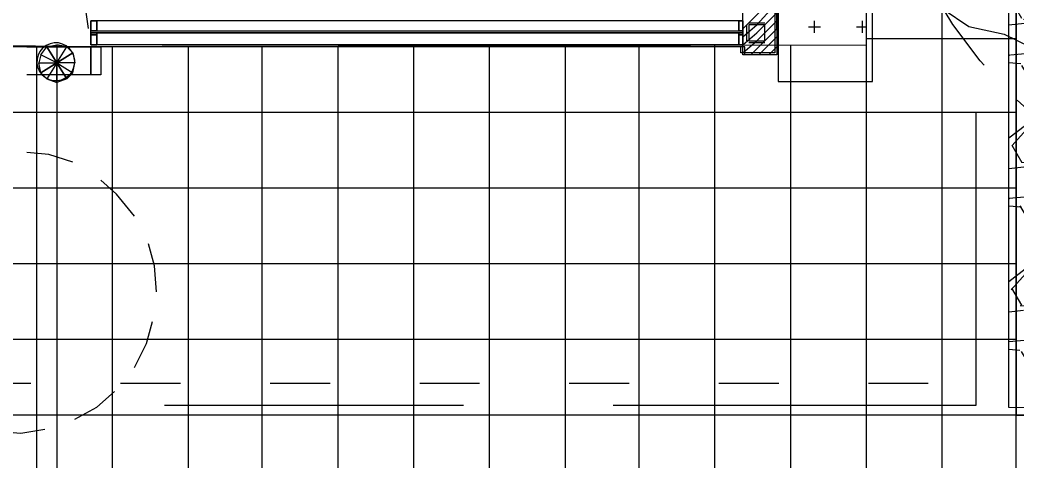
# Model space of a CAD drawing. Header units: metres. Extents: x 1 to 213, y 1 to 147.
# Drawn here: x 84.98 to 90.27, y 91.48 to 93.83 of the extents above; entities that cross this region are included whole.
import ezdxf

# ---------------------------------------------------------------- set-up
doc = ezdxf.new("R2010")
doc.units = ezdxf.units.M
doc.linetypes.add('DASHED', pattern=[1.524, 1.27, -0.254])
for name, color, linetype in [('00-BASE-ARQUITECTURA', 8, 'Continuous'), ('PJ-ARBOLES', 94, 'Continuous'), ('PJ-COPA-ADULTA', 8, 'DASHED'), ('PJ-GRAVILLA', 42, 'Continuous'), ('PJ-LIMITE-JARDIN', 7, 'Continuous'), ('PJ-MOBILIARIO', 34, 'Continuous'), ('PJ-RIEGO-SECTORES', 5, 'Continuous')]:
    doc.layers.add(name, color=color, linetype=linetype)

# ---------------------------------------------------------------- blocks, each defined once
blk = doc.blocks.new('PJ_QS')
for p, q in [((0.0998, 0.4388), (0.3049, 1.3408)), ((-0.3301, 0.3058), (-1.0087, 0.9344)), ((0.4299, 0.133), (1.3136, 0.4063)), ((-0.4299, -0.133), (-1.3136, -0.4063)), ((0.3301, -0.3058), (1.0087, -0.9344)), ((-0.0998, -0.4388), (-0.3049, -1.3408))]:
    blk.add_line(p, q)
blk.add_lwpolyline([(2.5, 0), (2.4329, 0.1501), (2.295, 0.2842), (2.2117, 0.4134), (2.2427, 0.5641), (2.3228, 0.7389), (2.3312, 0.9031), (2.2144, 1.0188), (2.0373, 1.094), (1.913, 1.1845), (1.8875, 1.3361), (1.899, 1.5281), (1.8475, 1.6842), (1.6968, 1.7499), (1.5046, 1.7561), (1.3559, 1.7955), (1.2773, 1.9277), (1.2187, 2.1109), (1.1143, 2.2379), (0.9501, 2.2447), (0.7686, 2.181), (0.6157, 2.1641), (0.4947, 2.259), (0.3739, 2.4087), (0.2307, 2.4893), (0.0751, 2.4363), (-0.0712, 2.3114), (-0.2076, 2.2404), (-0.3547, 2.2851), (-0.5215, 2.3811), (-0.6842, 2.4046), (-0.8101, 2.2989), (-0.9014, 2.1296), (-1.0029, 2.0141), (-1.1563, 2.0027), (-1.3464, 2.0319), (-1.5066, 1.995), (-1.5859, 1.851), (-1.6098, 1.6602), (-1.6628, 1.5158), (-1.8016, 1.4498), (-1.9895, 1.4083), (-2.1255, 1.3161), (-2.1475, 1.1532), (-2.1008, 0.9665), (-2.0981, 0.8128), (-2.2037, 0.701), (-2.3639, 0.5945), (-2.4574, 0.4594), (-2.419, 0.2995), (-2.3081, 0.1424), (-2.25, 0), (-2.3081, -0.1424), (-2.419, -0.2995), (-2.4574, -0.4594), (-2.3639, -0.5945), (-2.2037, -0.701), (-2.0981, -0.8128), (-2.1008, -0.9665), (-2.1475, -1.1532), (-2.1255, -1.3161), (-1.9895, -1.4083), (-1.8016, -1.4498), (-1.6628, -1.5158), (-1.6098, -1.6602), (-1.5859, -1.851), (-1.5066, -1.995), (-1.3464, -2.0319), (-1.1563, -2.0027), (-1.0029, -2.0141), (-0.9014, -2.1296), (-0.8101, -2.2989), (-0.6842, -2.4046), (-0.5215, -2.3811), (-0.3547, -2.2851), (-0.2076, -2.2404), (-0.0712, -2.3114), (0.0751, -2.4363), (0.2307, -2.4893), (0.3739, -2.4087), (0.4947, -2.259), (0.6157, -2.1641), (0.7686, -2.181), (0.9501, -2.2447), (1.1143, -2.2379), (1.2187, -2.1109), (1.2773, -1.9277), (1.3559, -1.7955), (1.5046, -1.7561), (1.6968, -1.7499), (1.8475, -1.6842), (1.899, -1.5281), (1.8875, -1.3361), (1.913, -1.1845), (2.0373, -1.094), (2.2144, -1.0188), (2.3312, -0.9031), (2.3228, -0.7389), (2.2427, -0.5641), (2.2117, -0.4134), (2.295, -0.2842), (2.4329, -0.1501), (2.5, 0)], close=True)
blk.add_circle((0, 0), 0.225)
at = {"flags": 1}
for tag, p, height in [('CODIGO', (0.15, 0.15), 0.2), ('ESPECIE', (0.15, -0.1), 0.15), ('ZONA', (0.15, -0.3), 0.15)]:
    blk.add_attdef(tag, p, '', height=height, dxfattribs=at)

msp = doc.modelspace()

# ---------------------------------------------------------------- hatches: boundary and pattern name
at = {"layer": 'PJ-GRAVILLA'}
h = msp.add_hatch(dxfattribs=at)
h.set_pattern_fill('GRAVEL', scale=0.03)
h.paths.add_polyline_path([(90.3111, 99.7479), (90.8843, 99.1746), (91.6781, 97.6312), (94.3239, 91.9868), (94.2798, 91.7222), (90.2229, 91.7663), (90.2229, 99.6597), (90.3111, 99.7479)])

# ---------------------------------------------------------------- linework, layer by layer
at = {"layer": '00-BASE-ARQUITECTURA'}
for points in [[(71.0635, 92.1279), (71.0635, 93.6836), (72.2277, 93.6836), (72.2277, 93.3661), (73.4554, 93.3661), (73.4659, 92.3819), (72.2594, 92.3819), (72.2594, 91.7257), (78.4295, 91.7257), (78.4295, 92.5194), (78.4084, 92.5194), (78.3766, 92.5194), (78.3766, 93.4931), (79.8583, 93.4931), (79.8583, 91.7257), (83.8588, 91.7151), (83.8588, 93.6836), (89.4679, 93.6942), (89.4679, 100.6898)], [(89.8701, 90.5298), (89.8701, 100.4252)], [(90.2617, 100.0865), (90.2617, 91.7257), (94.3998, 91.7257), (94.9713, 90.5298), (68.2589, 90.5298), (68.2589, 90.7838), (67.0524, 90.7838), (67.063, 92.1279), (71.0635, 92.1279)], [(90.2617, 90.5298), (90.2617, 100.0865)], [(72.2171, 98.4355), (88.9388, 98.4355), (88.9388, 96.5835), (89.4362, 96.5835), (89.4362, 95.6839), (88.9811, 95.6839), (88.9811, 93.6519), (88.8012, 93.6519), (88.8012, 93.6836), (85.3404, 93.6836), (84.3138, 93.6836), (84.3138, 93.7048), (83.573, 93.7048), (83.573, 92.3501), (80.1652, 92.3501), (80.1652, 93.6836), (78.3766, 93.6836), (78.3766, 92.3819), (73.4554, 92.3819), (73.4554, 93.6836), (72.2277, 93.6836), (72.2171, 98.4355)], [(72.2171, 98.4355), (88.9599, 98.4355), (88.9599, 96.5835), (89.4573, 96.5835), (89.4573, 95.6839), (88.9917, 95.6839), (88.9917, 93.6413), (88.8223, 93.6413), (88.8223, 93.6836), (85.351, 93.6836), (84.3244, 93.6836), (84.3244, 93.7048), (83.5836, 93.7048), (83.5836, 92.3395), (80.1652, 92.3395), (80.1652, 93.6836), (78.3766, 93.6836), (78.3766, 92.3819), (73.4554, 92.3819), (73.4554, 93.6836), (72.2277, 93.6836), (72.2171, 98.4355)], [(72.2171, 98.4355), (88.9599, 98.4355), (88.9917, 93.6413), (88.8223, 93.6413), (88.8223, 93.6836), (85.351, 93.6836), (84.3244, 93.6836), (84.3244, 93.7048), (83.5836, 93.7048), (83.5836, 92.3395), (80.1652, 92.3395), (80.1652, 93.6836), (78.3766, 93.6836), (78.3766, 92.3819), (73.4554, 92.3819), (73.4554, 93.6836), (72.2277, 93.6836), (72.2171, 98.4355)], [(72.2171, 98.4355), (88.9599, 98.4144), (88.9599, 96.5835), (89.4573, 96.5835), (89.4573, 95.6839), (88.9917, 95.6839), (88.9917, 93.6413), (88.8223, 93.6413), (88.8223, 93.6836), (85.351, 93.6836), (83.5836, 93.7048), (83.5836, 92.3395), (80.1652, 92.3395), (80.1652, 93.6836), (78.3766, 93.6836), (78.3766, 92.3819), (73.4659, 92.3819), (73.4554, 93.6836), (72.2277, 93.6836), (72.2171, 98.4355)], [(88.9917, 95.6839), (88.9917, 93.6413), (88.8118, 93.6413), (88.8118, 98.2979), (81.2341, 98.2979), (81.2341, 98.4355), (88.9493, 98.4355), (88.9493, 96.4564), (88.9493, 95.8214)], [(85.34, 93.7801), (85.3114, 93.9817), (85.2416, 94.1666), (85.1354, 94.3299), (84.9978, 94.4665), (84.8339, 94.5716), (84.6486, 94.6403), (84.4467, 94.6676)], [(88.8118, 93.7789), (88.8859, 93.853), (88.9917, 93.9588)], [(88.8118, 93.7365), (88.8859, 93.8), (88.9917, 93.9165)], [(88.8118, 93.6942), (88.8859, 93.7577), (88.9917, 93.8635)], [(88.8118, 93.6519), (88.8859, 93.7154), (88.9917, 93.8212)], [(88.8329, 93.7154), (88.8329, 93.8)], [(88.8435, 93.8106), (88.9282, 93.8106)], [(88.8541, 93.6413), (88.8859, 93.673), (88.9917, 93.7789)], [(88.9282, 93.7154), (88.9282, 93.7154), (88.9282, 93.8)], [(88.9917, 93.8), (88.9917, 93.7365)], [(89.161, 93.7894), (89.2245, 93.7894)], [(89.1928, 93.7577), (89.1928, 93.8212)], [(89.415, 93.7894), (89.4679, 93.7894)], [(89.4468, 93.7577), (89.4468, 93.8212)], [(88.8964, 93.6413), (88.9917, 93.7365)], [(90.2617, 93.726), (89.4679, 93.726)], [(85.0547, 93.6836), (84.9912, 93.6836)], [(85.0123, 93.6836), (85.351, 93.6836), (85.351, 93.5354), (85.0123, 93.5354)], [(85.0653, 90.5298), (85.0653, 93.6836)], [(85.0796, 93.5525), (85.0937, 93.5341), (85.1111, 93.5198), (85.1309, 93.51), (85.1523, 93.5046), (85.1744, 93.504), (85.1964, 93.5084), (85.2175, 93.518), (85.2359, 93.5322), (85.2502, 93.5496), (85.2601, 93.5693), (85.2654, 93.5907), (85.266, 93.6128), (85.2616, 93.6348), (85.252, 93.656), (85.2379, 93.6744), (85.2205, 93.6886), (85.2007, 93.6985), (85.1794, 93.7039), (85.1572, 93.7044), (85.1352, 93.7), (85.1141, 93.6904), (85.0957, 93.6763), (85.0814, 93.6589), (85.0715, 93.6391), (85.0662, 93.6178), (85.0656, 93.5957), (85.07, 93.5736), (85.0796, 93.5525)], [(85.1711, 93.599), (85.0864, 93.6413), (85.1182, 93.6836), (85.1711, 93.599)], [(85.1499, 93.6836), (85.0864, 93.6836)], [(85.1182, 93.6836), (85.1711, 93.6942), (85.1711, 93.599), (85.1182, 93.6836)], [(85.1711, 93.6942), (85.1711, 93.599), (85.224, 93.6836), (85.1711, 93.6942)], [(85.1711, 93.599), (85.224, 93.6836), (85.2558, 93.6519), (85.1711, 93.599)], [(85.2452, 93.6836), (85.1817, 93.6836)], [(85.4251, 93.6836), (85.351, 93.6836), (85.2769, 93.6836)], [(85.5204, 93.6836), (85.4569, 93.6836)], [(85.4674, 90.5298), (85.4674, 93.6836)], [(85.6156, 93.6836), (85.5521, 93.6836)], [(85.7109, 93.6836), (85.6473, 93.6836)], [(85.8061, 93.6836), (85.7426, 93.6836)], [(85.8908, 93.6836), (85.8378, 93.6836)], [(85.8696, 90.5298), (85.8696, 93.6836)], [(85.986, 93.6836), (85.9225, 93.6836)], [(86.0813, 93.6836), (86.0178, 93.6836)], [(86.1765, 93.6836), (86.113, 93.6836)], [(86.2718, 93.6836), (86.2083, 93.6836)], [(86.2612, 90.5298), (86.2612, 93.6836)], [(86.367, 93.6836), (86.3035, 93.6836)], [(86.4623, 93.6836), (86.3988, 93.6836)], [(86.5469, 93.6836), (86.494, 93.6836)], [(86.6422, 93.6836), (86.5787, 93.6836)], [(86.6633, 90.5298), (86.6633, 93.6836)], [(86.7374, 93.6836), (86.6739, 93.6836)], [(86.8327, 93.6836), (86.7692, 93.6836)], [(86.9279, 93.6836), (86.8644, 93.6836)], [(87.0232, 93.6836), (86.9597, 93.6836)], [(87.1184, 93.6836), (87.0549, 93.6836)], [(87.0655, 90.5298), (87.0655, 93.6836)], [(87.2031, 93.6836), (87.1502, 93.6836)], [(87.2984, 93.6836), (87.2348, 93.6836)], [(87.3936, 93.6836), (87.3301, 93.6836)], [(87.4888, 93.6836), (87.4253, 93.6836)], [(87.4677, 90.5298), (87.4677, 93.6836)], [(87.5841, 93.6836), (87.5206, 93.6836)], [(87.6793, 93.6836), (87.6159, 93.6836)], [(87.7746, 93.6836), (87.7111, 93.6836)], [(87.8593, 93.6836), (87.8063, 93.6836)], [(87.8699, 90.5298), (87.8699, 93.6836)], [(87.9545, 93.6836), (87.891, 93.6836)], [(88.0498, 93.6836), (87.9863, 93.6836)], [(88.145, 93.6836), (88.0815, 93.6836)], [(88.2403, 93.6836), (88.1768, 93.6836)], [(88.2614, 90.5298), (88.2614, 93.6942)], [(88.3355, 93.6836), (88.272, 93.6836)], [(88.4308, 93.6836), (88.3673, 93.6836)], [(88.5154, 93.6836), (88.4625, 93.6836)], [(88.6107, 93.6836), (88.5472, 93.6836)], [(88.7059, 93.6836), (88.6424, 93.6836)], [(88.6636, 90.5298), (88.6636, 93.6942)], [(88.8859, 93.6413), (88.8118, 93.6413), (88.8118, 93.6836), (88.7377, 93.6836)], [(88.9282, 93.7048), (88.8435, 93.7048)], [(88.9917, 93.7154), (88.9917, 93.6413), (88.9176, 93.6413)], [(88.9493, 93.6413), (88.9917, 93.6836)], [(89.0658, 90.5298), (89.0658, 93.6942)], [(89.4679, 90.5298), (89.4679, 93.6942)], [(85.0758, 93.599), (85.1711, 93.599), (85.0864, 93.6413), (85.0758, 93.599)], [(85.2558, 93.6519), (85.2664, 93.599), (85.1711, 93.599), (85.2558, 93.6519)], [(85.0864, 93.546), (85.0758, 93.599), (85.1711, 93.599), (85.0864, 93.546)], [(85.1711, 93.599), (85.1182, 93.5143), (85.0864, 93.546), (85.1711, 93.599)], [(85.1711, 93.4931), (85.1711, 93.599), (85.1182, 93.5143), (85.1711, 93.4931)], [(85.2664, 93.599), (85.1711, 93.599), (85.2558, 93.546), (85.2664, 93.599)], [(85.1711, 93.599), (85.2558, 93.546), (85.224, 93.5143), (85.1711, 93.599)], [(85.224, 93.5143), (85.1711, 93.4931), (85.1711, 93.599), (85.224, 93.5143)], [(85.1711, 93.599), (85.1711, 90.3816)], [(90.2617, 93.3344), (83.8588, 93.3344)], [(88.1239, 91.7786), (90.05, 91.7786), (90.05, 93.3344)], [(85.2558, 93.0698), (85.1288, 93.1121), (85.0123, 93.1227)], [(90.2617, 92.9322), (83.8588, 92.9322)], [(85.5838, 92.784), (85.4886, 92.9005), (85.4039, 92.9745)], [(85.7003, 92.3819), (85.6897, 92.5194), (85.6579, 92.6359)], [(90.2617, 92.53), (83.8588, 92.53)], [(85.5838, 91.9797), (85.6473, 92.1067), (85.6791, 92.2231)], [(90.2617, 92.1279), (83.8588, 92.1279)], [(85.0335, 91.895), (84.716, 91.895)], [(85.8273, 91.895), (85.5098, 91.895)], [(86.621, 91.895), (86.3035, 91.895)], [(87.4148, 91.895), (87.0973, 91.895)], [(88.2085, 91.895), (87.891, 91.895)], [(89.0023, 91.895), (88.6848, 91.895)], [(89.796, 91.895), (89.4785, 91.895)], [(85.2664, 91.7045), (85.3828, 91.768), (85.478, 91.8527)], [(85.7426, 91.7786), (87.3301, 91.7786)], [(90.2617, 91.7257), (83.8588, 91.7257)], [(90.9073, 91.7257), (90.2617, 91.7257)], [(84.8536, 91.641), (84.9806, 91.6305), (85.1076, 91.6516)]]:
    msp.add_lwpolyline(points, dxfattribs=at)
for points in [[(88.8118, 93.8212), (85.351, 93.8212), (85.351, 93.7683), (88.8118, 93.7683)], [(85.351, 93.8212), (85.3828, 93.8212), (85.3828, 93.7683), (85.351, 93.7683)], [(85.351, 93.8212), (85.351, 93.7683), (85.3828, 93.7683), (85.3828, 93.8212)], [(85.3828, 93.8212), (85.351, 93.8212), (85.351, 93.7683), (85.3828, 93.7683)], [(85.3828, 93.8212), (85.3828, 93.7683), (85.351, 93.7683), (85.351, 93.8212)], [(88.7906, 93.8212), (88.8118, 93.8212), (88.8118, 93.7683), (88.7906, 93.7683)], [(88.7906, 93.8212), (88.7906, 93.7683), (88.8118, 93.7683), (88.8118, 93.8212)], [(88.8118, 93.8212), (88.7906, 93.8212), (88.7906, 93.7683), (88.8118, 93.7683)], [(88.8118, 93.8212), (88.8118, 93.7683), (88.7906, 93.7683), (88.7906, 93.8212)], [(88.8435, 93.7154), (88.9282, 93.7154), (88.9282, 93.8), (88.8435, 93.8)], [(88.8118, 93.7683), (88.8118, 93.7577), (85.351, 93.7577), (85.351, 93.7683)], [(88.8118, 93.7577), (88.8118, 93.6942), (85.351, 93.6942), (85.351, 93.7577)], [(85.351, 93.7577), (85.351, 93.6942), (85.3828, 93.6942), (85.3828, 93.7577)], [(85.3828, 93.7577), (85.3828, 93.6942), (85.351, 93.6942), (85.351, 93.7577)], [(85.351, 93.7471), (85.351, 93.6942), (85.3828, 93.6942), (85.3828, 93.7471)], [(85.3828, 93.7471), (85.3828, 93.6942), (85.351, 93.6942), (85.351, 93.7471)], [(88.7906, 93.7577), (88.7906, 93.6942), (88.8118, 93.6942), (88.8118, 93.7577)], [(88.8118, 93.7577), (88.8118, 93.6942), (88.7906, 93.6942), (88.7906, 93.7577)], [(88.7906, 93.7471), (88.7906, 93.6942), (88.8118, 93.6942), (88.8118, 93.7471)], [(88.8118, 93.7471), (88.8118, 93.6942), (88.7906, 93.6942), (88.7906, 93.7471)], [(85.351, 93.6836), (85.4039, 93.6836), (85.4039, 93.5354), (85.351, 93.5354)]]:
    msp.add_lwpolyline(points, close=True, dxfattribs=at)
at = {"layer": 'PJ-COPA-ADULTA'}
msp.add_circle((92, 95.2), 2.5, dxfattribs=at)
at = {"layer": 'PJ-LIMITE-JARDIN'}
msp.add_lwpolyline([(90.3111, 99.7479), (90.8843, 99.1746), (91.6781, 97.6312), (94.3239, 91.9868), (94.2798, 91.7222), (90.2229, 91.7663), (90.2229, 99.6597), (90.3111, 99.7479)], close=True, dxfattribs=at)
at = {"layer": 'PJ-MOBILIARIO'}
msp.add_lwpolyline([(89, 93.5), (89.5, 93.5), (89.5, 95.3), (89, 95.3)], close=True, dxfattribs=at)
at = {"layer": 'PJ-RIEGO-SECTORES'}
msp.add_lwpolyline([(94.3239, 91.9868), (94.2798, 91.7222), (90.2229, 91.7663), (90.2229, 99.6597), (90.3111, 99.7479), (90.8843, 99.1746), (91.6781, 97.6312), (94.3239, 91.9868)], close=True, dxfattribs=at)

# ---------------------------------------------------------------- block references
at = {"layer": 'PJ-ARBOLES'}
msp.add_blockref('PJ_QS', (92, 95.2), dxfattribs=at)

doc.saveas('drawing.dxf')
